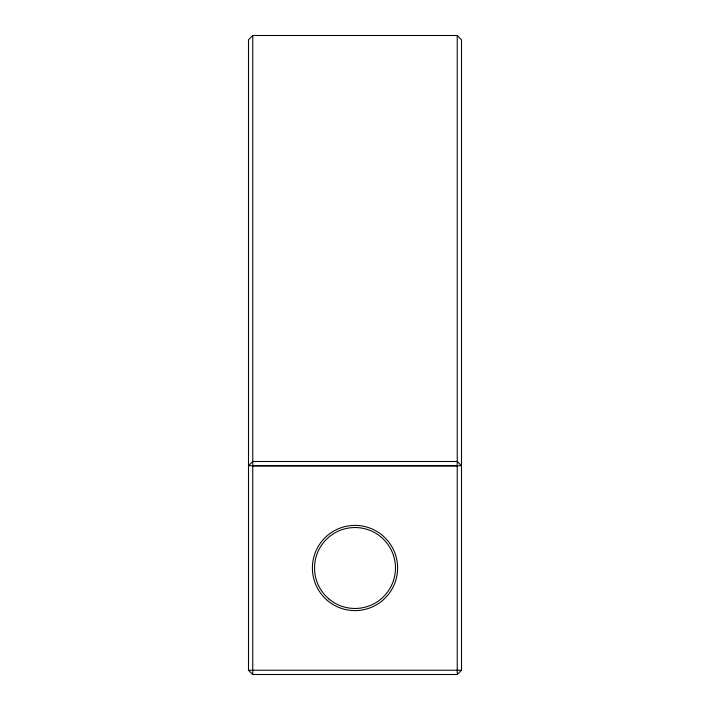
<?xml version="1.0" encoding="UTF-8"?>
<svg xmlns="http://www.w3.org/2000/svg" width="710" height="710" viewBox="0 0 710 710"><rect width="100%" height="100%" fill="white"/><g stroke="black" fill="none" stroke-linecap="round" stroke-linejoin="round"><path stroke-width="1.06" d="M252.76 35.5L248.5 39.76L248.5 670.24L252.76 674.5L457.24 674.5L461.5 670.24L461.5 39.76L457.24 35.5L252.76 35.5L252.76 674.5M252.76 465.866L457.24 465.866M248.5 670.24L461.5 670.24M457.24 35.5L457.24 674.5M252.76 461.5L248.5 465.76L461.5 465.76L457.24 461.5L252.76 461.5M328.739 598.796A40.47 40.47 0 0 0 394.795 575.348A40.47 40.47 0 0 0 341.466 529.864A40.47 40.47 0 0 0 328.739 598.796M327.354 600.411A42.6 42.6 0 0 0 396.89 575.73A42.6 42.6 0 0 0 340.756 527.849A42.6 42.6 0 0 0 327.354 600.411"/></g></svg>
